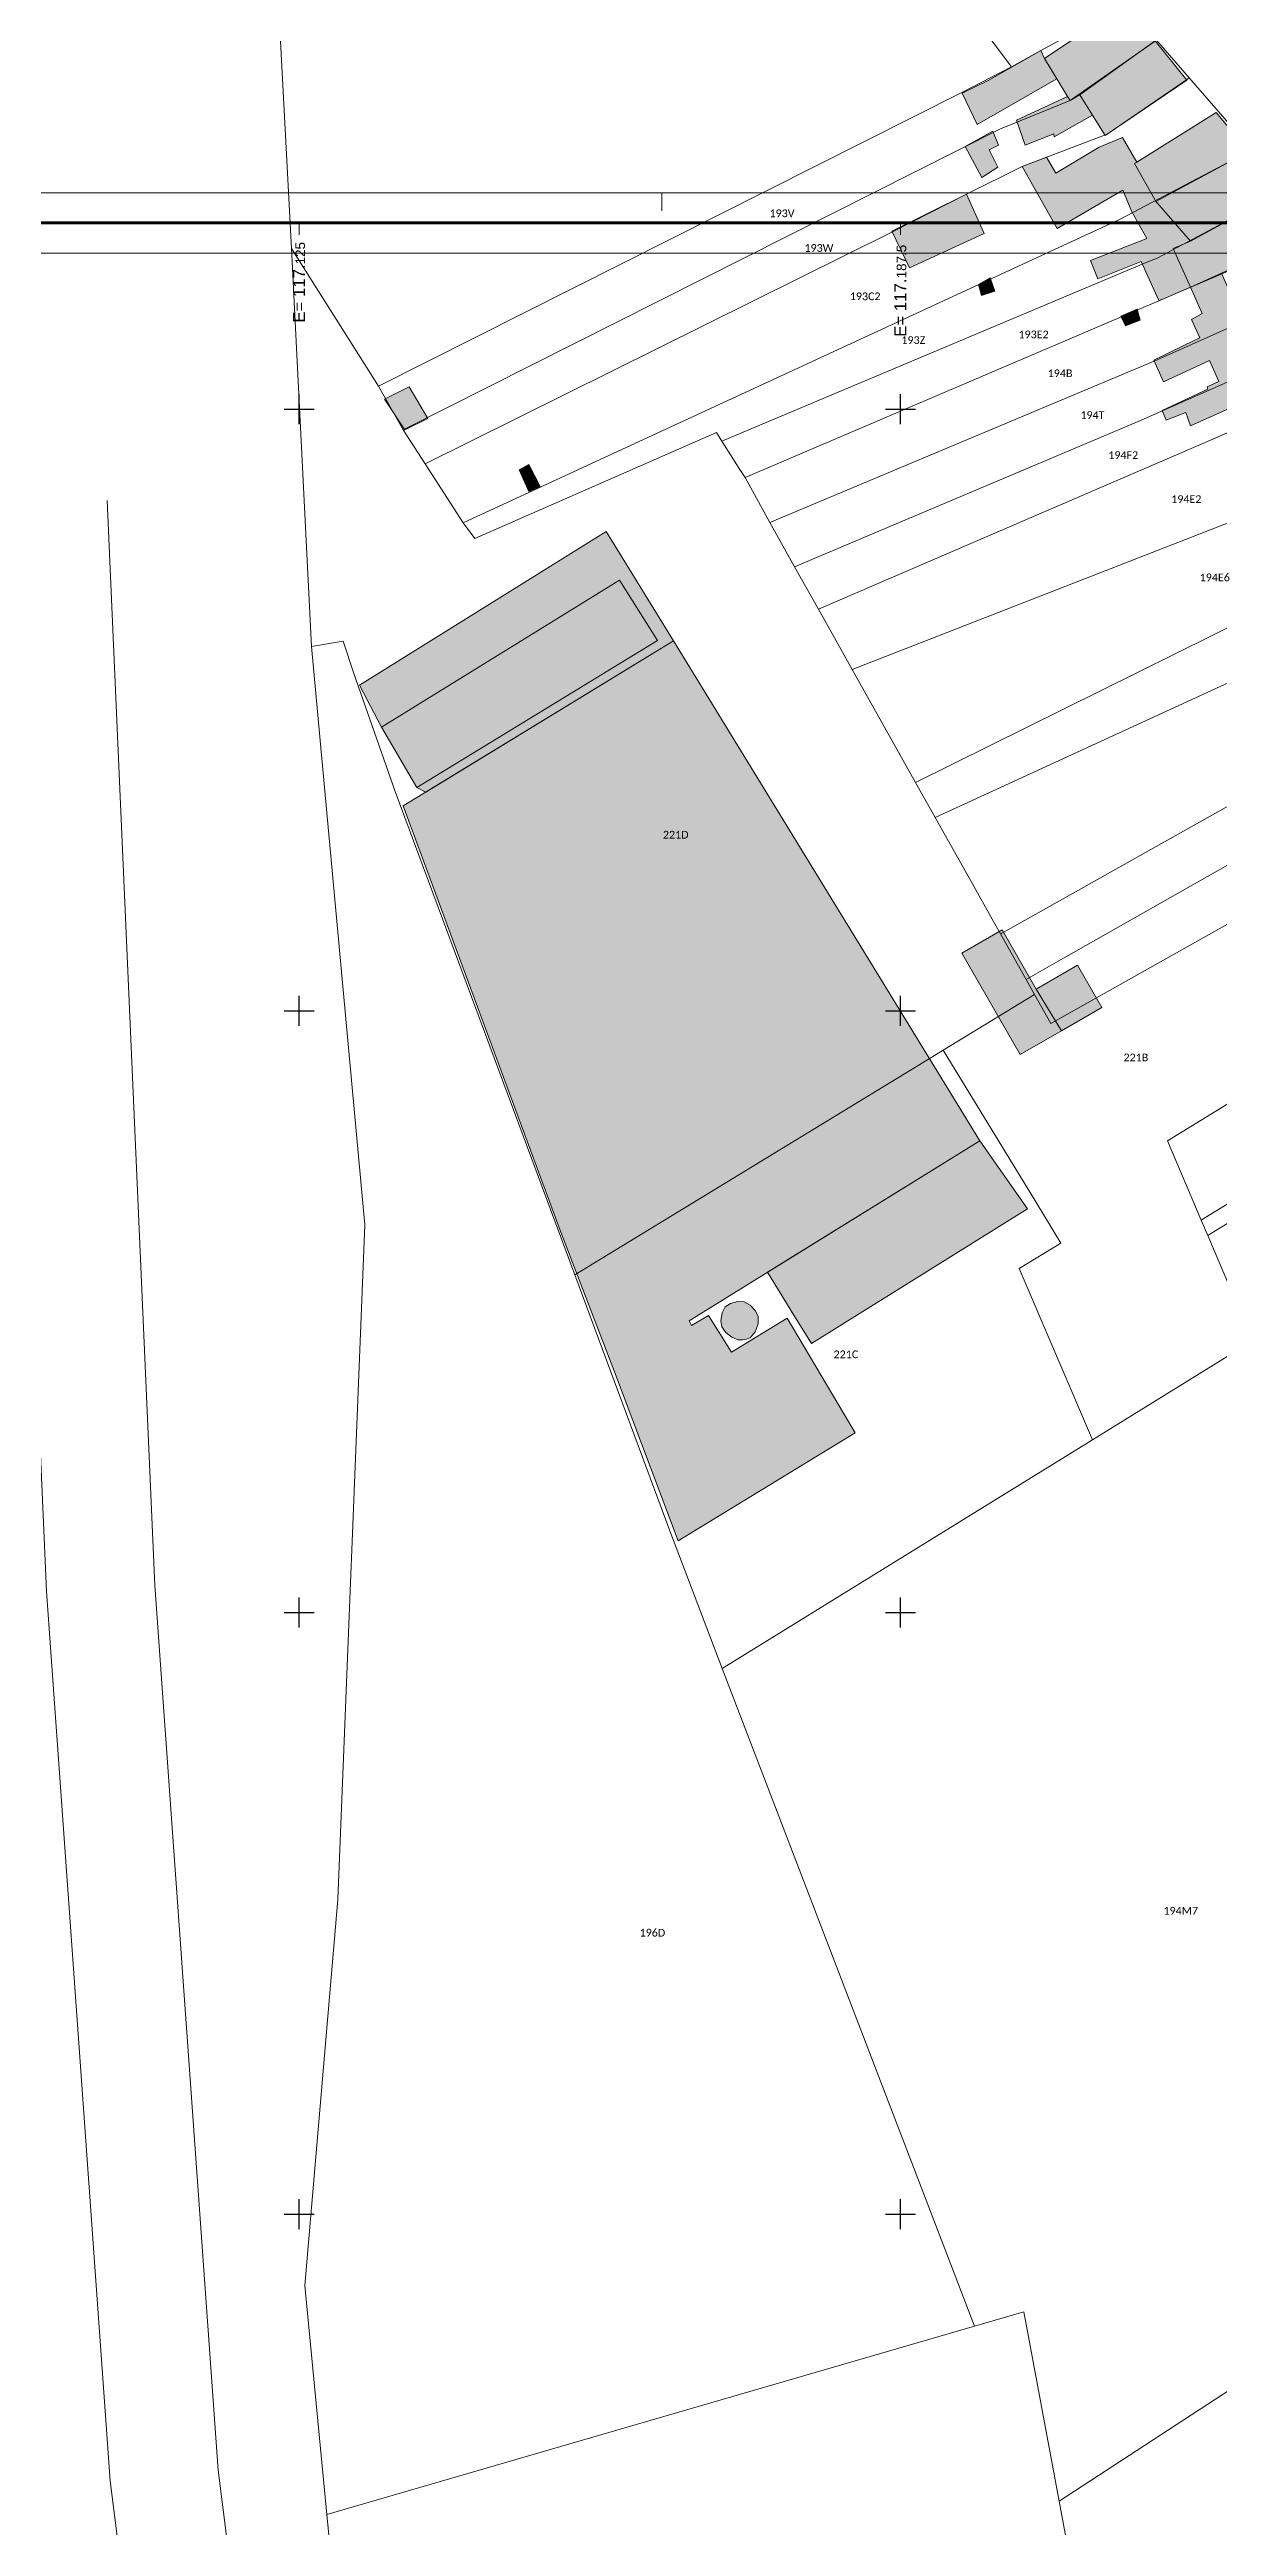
# Model space of a CAD drawing. Header units: metres. Extents: x 113120 to 240396, y 120329 to 242116.
# Drawn here: x 117099.1 to 117220.6, y 121217.5 to 121474.9 of the extents above; entities that cross this region are included whole.
import ezdxf

# ---------------------------------------------------------------- set-up
doc = ezdxf.new("R2010")
doc.units = ezdxf.units.M
doc.header["$LTSCALE"] = 3
doc.layers.get('0').update_dxf_attribs({"lineweight": 0})
for name, color, linetype, lineweight in [('Bordure', 1, 'Continuous', 0), ('Bpn_CaPa', 78, 'Continuous', 0), ('Bpn_ReBu', 4, 'Continuous', 0), ('Bpt_CaNu', 7, 'Continuous', 0), ('Carroyage(1)', 7, 'Continuous', 0), ('Hachure bâtiment', 11, 'Continuous', 0)]:
    doc.layers.add(name, color=color, linetype=linetype, lineweight=lineweight)
doc.layers.add('Carroyage(1)_Croix', color=7, linetype='Continuous')
doc.layers.add('Carroyage(1)_Textes', color=7, linetype='Continuous')
doc.styles.add('Legend', font='')
doc.styles.get("Standard").update_dxf_attribs({"font": 'arial.ttf'})
doc.styles.get('Legend').set_extended_font_data('Calibri')

msp = doc.modelspace()

# ---------------------------------------------------------------- hatches: boundary and pattern name
at = {"layer": 'Hachure bâtiment'}
h = msp.add_hatch(color=256, dxfattribs=at)
h.dxf.hatch_style = 1
h.paths.add_polyline_path([(117213.99, 121475.75), (117206.15, 121470.15), (117205.15, 121469.57), (117204.89, 121469.99), (117203.75, 121471.8), (117202.48, 121473.92), (117210.92, 121479.57)])
h = msp.add_hatch(color=256, dxfattribs=at)
h.dxf.hatch_style = 1
h.paths.add_polyline_path([(117202.48, 121473.92), (117203.75, 121471.8), (117195.48, 121467.08), (117193.92, 121470.32), (117196.63, 121471.65), (117202.12, 121474.77)])
h = msp.add_hatch(color=256, dxfattribs=at)
h.dxf.hatch_style = 1
h.paths.add_polyline_path([(117217.27, 121471.68), (117208.8, 121465.92), (117207.48, 121468.03), (117206.15, 121470.15), (117213.99, 121475.75)])
h = msp.add_hatch(color=256, dxfattribs=at)
h.dxf.hatch_style = 1
h.paths.add_polyline_path([(117207.48, 121468.03), (117203.48, 121465.77), (117203.45, 121466.08), (117200.48, 121464.92), (117199.57, 121467.52), (117204.89, 121469.99), (117205.15, 121469.57), (117206.15, 121470.15)])
h = msp.add_hatch(color=256, dxfattribs=at)
h.dxf.hatch_style = 1
h.paths.add_polyline_path([(117223.73, 121464.26), (117214.07, 121459.08), (117213.96, 121459.27), (117211.83, 121463), (117212.08, 121463.16), (117220.32, 121468.32)])
h = msp.add_hatch(color=256, dxfattribs=at)
h.dxf.hatch_style = 1
h.paths.add_polyline_path([(117197.72, 121464.92), (117196.75, 121464.45), (117197.63, 121462.63), (117195.97, 121461.57), (117194.23, 121464.78), (117197.12, 121466.37)])
h = msp.add_hatch(color=256, dxfattribs=at)
h.dxf.hatch_style = 1
h.paths.add_polyline_path([(117212.08, 121463.16), (117211.83, 121463), (117213.96, 121459.27), (117214.07, 121459.08), (117214.19, 121458.93), (117217.67, 121454.93), (117215.87, 121454.17), (117217.67, 121450.16), (117214.87, 121448.97), (117214.37, 121448.77), (117212.52, 121452.85), (117208.03, 121451.03), (117207.28, 121452.95), (117213.12, 121455.23), (117211.57, 121458), (117210.63, 121460.25), (117203.8, 121456.25), (117200.15, 121462.72), (117202.68, 121463.68), (117203.65, 121462), (117208.17, 121464.72), (117210.6, 121465.72)])
h = msp.add_hatch(color=256, dxfattribs=at)
h.dxf.hatch_style = 1
h.paths.add_polyline_path([(117227.2, 121460.12), (117227.04, 121460.03), (117226.84, 121459.92), (117217.67, 121454.93), (117214.19, 121458.93), (117214.07, 121459.08), (117223.73, 121464.26)])
h = msp.add_hatch(color=256, dxfattribs=at)
h.dxf.hatch_style = 1
h.paths.add_polyline_path([(117196.23, 121455.75), (117188.45, 121452.17), (117186.63, 121456), (117194.38, 121459.83)])
h = msp.add_hatch(color=256, dxfattribs=at)
h.dxf.hatch_style = 1
h.paths.add_polyline_path([(117227.22, 121459.63), (117229.16, 121455.31), (117228.95, 121455.22), (117220.87, 121451.63), (117217.67, 121450.16), (117215.87, 121454.17), (117217.67, 121454.93), (117226.84, 121459.92), (117227.04, 121460.03)])
h = msp.add_hatch(color=256, dxfattribs=at)
h.dxf.hatch_style = 1
h.paths.add_polyline_path([(117223.03, 121446.75), (117225.13, 121442.02), (117227.12, 121437.53), (117223.97, 121436.05), (117223, 121438.15), (117217.65, 121435.77), (117217.17, 121437.15), (117215.12, 121436.35), (117214.72, 121437.36), (117219.48, 121439.57), (117219.4, 121439.83), (117220.6, 121440.37), (117219.65, 121442.55), (117214.85, 121440.32), (117213.85, 121442.6), (117217.03, 121444.14), (117218.63, 121444.92), (117217.75, 121446.8), (117218.88, 121447.43), (117217.67, 121450.16), (117220.87, 121451.63)])
h = msp.add_hatch(color=256, dxfattribs=at)
h.dxf.hatch_style = 1
h.paths.add_polyline_path([(117197.32, 121449.77), (117195.95, 121449.32), (117195.63, 121450.43), (117196.85, 121451.15)])
h = msp.add_hatch(color=256, dxfattribs=at)
h.dxf.hatch_style = 1
h.paths.add_polyline_path([(117212.43, 121446.75), (117210.92, 121446.15), (117210.43, 121447.15), (117212.12, 121447.9)])
h = msp.add_hatch(color=256, dxfattribs=at)
h.dxf.hatch_style = 1
h.paths.add_polyline_path([(117138.37, 121436.52), (117136, 121435.35), (117133.88, 121438.55), (117136.45, 121439.83)])
h = msp.add_hatch(color=256, dxfattribs=at)
h.dxf.hatch_style = 1
h.paths.add_polyline_path([(117150.07, 121429.45), (117148.88, 121428.95), (117147.88, 121431.2), (117148.88, 121431.75)])
h = msp.add_hatch(color=256, dxfattribs=at)
h.dxf.hatch_style = 1
h.paths.add_polyline_path([(117162.25, 121413.45), (117137.25, 121398.2), (117133.57, 121404.45), (117158.32, 121419.72)], flags=16)
h.paths.add_polyline_path([(117137.25, 121398.2), (117162.25, 121413.45), (117158.32, 121419.72), (117133.57, 121404.45), (117131.27, 121408.82), (117156.93, 121424.79), (117163.92, 121413.43), (117138.17, 121397.72)])
h = msp.add_hatch(color=256, dxfattribs=at)
h.dxf.hatch_style = 1
h.paths.add_polyline_path([(117195.75, 121361.48), (117165.55, 121342.8), (117165.8, 121342.32), (117167.55, 121343.35), (117169.95, 121339.55), (117175.72, 121343.05), (117182.8, 121331.17), (117164.4, 121319.95), (117157.77, 121337.48), (117152.12, 121352.28), (117135.82, 121396.28), (117163.92, 121413.43)])
h.paths.add_polyline_path([(117162.25, 121413.45), (117137.25, 121398.2), (117133.57, 121404.45), (117158.32, 121419.72)], flags=16)
h = msp.add_hatch(color=256, dxfattribs=at)
h.dxf.hatch_style = 1
h.paths.add_polyline_path([(117201.63, 121377.25), (117204.24, 121372.91), (117199.97, 121370.44), (117193.88, 121381), (117198.07, 121383.42)])
h = msp.add_hatch(color=256, dxfattribs=at)
h.dxf.hatch_style = 1
h.paths.add_polyline_path([(117201.63, 121377.25), (117205.93, 121379.73), (117208.46, 121375.34), (117204.24, 121372.91)])
h = msp.add_hatch(color=256, dxfattribs=at)
h.dxf.hatch_style = 1
h.paths.add_polyline_path([(117200.73, 121354.41), (117178.28, 121340.44), (117176.44, 121343.39), (117173.68, 121347.83), (117195.75, 121361.48)])
h = msp.add_hatch(color=256, dxfattribs=at)
h.dxf.hatch_style = 1
h.paths.add_polyline_path([(117171.28, 121344.77), (117171.88, 121344.43), (117172.4, 121343.88), (117172.72, 121343.28), (117172.72, 121342.48), (117172.4, 121341.63), (117171.88, 121341.03), (117171.52, 121340.88), (117171.08, 121340.83), (117170.65, 121340.83), (117169.97, 121341.08), (117169.35, 121341.57), (117168.95, 121342.15), (117168.85, 121342.83), (117168.97, 121343.63), (117169.28, 121344.23), (117169.85, 121344.6), (117170.6, 121344.8)], flags=17)

# ---------------------------------------------------------------- linework, layer by layer
at = {"flags": 128}
msp.add_lwpolyline([(116775.21, 120723.71), (117287.71, 120723.71), (117287.71, 121453.71), (116775.21, 121453.71)], close=True, dxfattribs=at)
at = {"layer": 'Bordure', "flags": 128}
for points in [[(117174.59, 120830.35), (117153.96, 120917.36), (117142.93, 120963.89), (117132.41, 121025.61), (117123.94, 121075.32), (117115.35, 121143.2), (117105.35, 121222.27), (117098.73, 121314.66), (117093.79, 121427.53)], [(117185.56, 120832.95), (117164.93, 120919.96), (117153.98, 120966.14), (117143.52, 121027.5), (117135.09, 121076.98), (117126.54, 121144.61), (117116.57, 121223.39), (117109.99, 121315.31), (117105.06, 121428.02)]]:
    msp.add_lwpolyline(points, dxfattribs=at)
at = {"layer": 'Bpn_CaPa'}
for points in [[(117133.26, 121439.87), (117124.21, 121454.2), (117121.83, 121499.25), (117163.85, 121519.72), (117178.77, 121500.02), (117183.15, 121494.23), (117188.45, 121487.15), (117199.04, 121473.07), (117193.88, 121470.4), (117133.26, 121439.87)], [(117199.89, 121493.52), (117201.85, 121491.05), (117208.61, 121482.49), (117210.95, 121479.51), (117202.12, 121474.77), (117199.04, 121473.07), (117188.45, 121487.15), (117199.89, 121493.52)], [(117197.91, 121466.6), (117135.81, 121435.35), (117133.26, 121439.87), (117193.88, 121470.4), (117199.04, 121473.07), (117202.12, 121474.77), (117210.95, 121479.51), (117211.21, 121479.18), (117214.12, 121475.84), (117205.15, 121469.57), (117197.91, 121466.6)], [(117214.12, 121475.84), (117217.53, 121471.92), (117217.25, 121471.7), (117208.99, 121466.05), (117205.08, 121464.59), (117200.15, 121462.72), (117194.38, 121459.83), (117186.68, 121455.9), (117138.1, 121431.83), (117135.81, 121435.35), (117197.91, 121466.6), (117205.15, 121469.57), (117214.12, 121475.84)], [(117142.05, 121425.69), (117138.1, 121431.83), (117186.68, 121455.9), (117194.38, 121459.83), (117200.15, 121462.72), (117205.08, 121464.59), (117208.99, 121466.05), (117217.25, 121471.7), (117217.53, 121471.92), (117224.02, 121464.47), (117223.73, 121464.25), (117210.36, 121457.22), (117142.05, 121425.69)], [(117225.71, 121459.31), (117214.27, 121453.22), (117212.65, 121452.55), (117168.96, 121434.18), (117168.39, 121435.07), (117143.26, 121424.06), (117142.05, 121425.69), (117210.36, 121457.22), (117223.73, 121464.25), (117224.02, 121464.47), (117227.65, 121460.29), (117227.22, 121460.07), (117225.71, 121459.31)], [(117168.96, 121434.18), (117212.65, 121452.55), (117214.27, 121453.22), (117225.71, 121459.31), (117229.45, 121455.18), (117216.08, 121449.46), (117214.87, 121448.97), (117171.36, 121430.4), (117170.76, 121431.33), (117168.96, 121434.18)], [(117197.92, 121382.99), (117200.58, 121378.24), (117201.44, 121376.7), (117191.96, 121370.92), (117190.76, 121370.19), (117153.65, 121347.56), (117134.98, 121397.77), (117130.7, 121410.03), (117129.57, 121413.39), (117126.3, 121412.85), (117124.21, 121454.2), (117133.26, 121439.87), (117135.81, 121435.35), (117138.1, 121431.83), (117142.05, 121425.69), (117143.26, 121424.06), (117168.39, 121435.07), (117168.96, 121434.18), (117170.76, 121431.33), (117171.36, 121430.4), (117173.92, 121425.71), (117176.49, 121421.13), (117178.98, 121416.71), (117182.5, 121410.44), (117189.09, 121398.71), (117191.13, 121395.09), (117195, 121388.2), (117197.03, 121384.52), (117197.92, 121382.99)], [(117173.92, 121425.71), (117171.36, 121430.4), (117214.87, 121448.97), (117216.08, 121449.46), (117229.45, 121455.18), (117231.07, 121455.92), (117234.66, 121451.83), (117231.67, 121450.42), (117213.9, 121442.48), (117211.56, 121441.52), (117173.92, 121425.71)], [(117176.49, 121421.13), (117173.92, 121425.71), (117211.56, 121441.52), (117213.9, 121442.48), (117231.67, 121450.42), (117234.66, 121451.83), (117238.26, 121447.92), (117234.79, 121446.35), (117233.79, 121445.89), (117220.79, 121439.99), (117212.23, 121436.2), (117176.49, 121421.13)], [(117178.98, 121416.71), (117176.49, 121421.13), (117212.23, 121436.2), (117220.79, 121439.99), (117233.79, 121445.89), (117234.79, 121446.35), (117238.26, 121447.92), (117240.84, 121445.05), (117236.62, 121441.72), (117220.21, 121434.47), (117178.98, 121416.71)], [(117182.5, 121410.44), (117178.98, 121416.71), (117220.21, 121434.47), (117236.62, 121441.72), (117240.84, 121445.05), (117244.92, 121440.52), (117244.55, 121440.3), (117236.59, 121433.75), (117232.98, 121430.63), (117228.87, 121428.7), (117226.1, 121427.47), (117182.5, 121410.44)], [(117189.09, 121398.71), (117182.5, 121410.44), (117226.1, 121427.47), (117228.87, 121428.7), (117232.98, 121430.63), (117236.59, 121433.75), (117244.55, 121440.3), (117244.92, 121440.52), (117251.13, 121433.6), (117249.2, 121432.01), (117242.26, 121426.14), (117239.14, 121423.51), (117189.09, 121398.71)], [(117191.13, 121395.09), (117189.09, 121398.71), (117239.14, 121423.51), (117242.26, 121426.14), (117249.2, 121432.01), (117251.13, 121433.6), (117254.95, 121429.36), (117252.87, 121427.58), (117246.09, 121421.68), (117243.07, 121418.93), (117191.13, 121395.09)], [(117198.2, 121383.14), (117197.92, 121382.99), (117197.03, 121384.52), (117195, 121388.2), (117191.13, 121395.09), (117243.07, 121418.93), (117246.09, 121421.68), (117252.87, 121427.58), (117254.95, 121429.36), (117261.41, 121421.72), (117260.89, 121421.3), (117248.32, 121411.1), (117236.38, 121404.51), (117231.42, 121401.78), (117198.2, 121383.14)], [(117263.94, 121417.74), (117255.59, 121410.5), (117241.37, 121401.37), (117204.47, 121380.45), (117200.58, 121378.24), (117197.92, 121382.99), (117198.2, 121383.14), (117231.42, 121401.78), (117236.38, 121404.51), (117248.32, 121411.1), (117260.89, 121421.3), (117261.41, 121421.72), (117263.94, 121417.74)], [(117264.8, 121416.73), (117267.86, 121413.12), (117266.41, 121412.15), (117259.21, 121406.15), (117259.33, 121406.02), (117257.35, 121404.37), (117251.65, 121401.05), (117246.18, 121397.87), (117231.49, 121389.61), (117203.16, 121373.68), (117201.44, 121376.7), (117200.58, 121378.24), (117204.47, 121380.45), (117241.37, 121401.37), (117255.59, 121410.5), (117263.94, 121417.74), (117264.8, 121416.73)], [(117195.21, 121238.37), (117127.89, 121218.78), (117125.58, 121242.57), (117129.04, 121282.69), (117131.84, 121352.75), (117126.3, 121412.85), (117129.57, 121413.39), (117130.7, 121410.03), (117134.98, 121397.77), (117153.65, 121347.56), (117163.54, 121320.96), (117168.98, 121306.69), (117195.21, 121238.37)], [(117219.16, 121353.49), (117218.78, 121353.26), (117215.28, 121361.5), (117263.55, 121391.1), (117268.31, 121394.06), (117268.08, 121394.41), (117275.99, 121399.62), (117278.2, 121401.08), (117283.67, 121392.99), (117219.16, 121353.49)], [(117283.67, 121392.99), (117287.97, 121387.23), (117285.92, 121385.95), (117282.78, 121390.58), (117274.69, 121385.47), (117219.84, 121351.9), (117219.46, 121351.67), (117218.78, 121353.26), (117219.16, 121353.49), (117283.67, 121392.99)], [(117222.07, 121346.87), (117221.62, 121346.59), (117219.46, 121351.67), (117219.84, 121351.9), (117274.69, 121385.47), (117282.78, 121390.58), (117285.92, 121385.95), (117277.81, 121380.75), (117274.57, 121378.86), (117271.53, 121377.08), (117260.86, 121370.79), (117259.2, 121369.76), (117222.07, 121346.87)], [(117153.65, 121347.56), (117190.76, 121370.19), (117191.96, 121370.92), (117201.57, 121355.14), (117204.17, 121350.87), (117199.86, 121348.24), (117207.47, 121330.43), (117168.98, 121306.69), (117163.54, 121320.96), (117153.65, 121347.56)], [(117260.72, 121257.17), (117204.02, 121220.17), (117200.35, 121239.86), (117195.21, 121238.37), (117168.98, 121306.69), (117207.47, 121330.43), (117224.12, 121340.7), (117224.79, 121339.12), (117226.17, 121336.64), (117228.77, 121331.03), (117230.71, 121326.5), (117232.83, 121321.62), (117235.13, 121316.28), (117237.79, 121310.06), (117240.07, 121304.81), (117242.6, 121298.76), (117246.04, 121290.97), (117250.3, 121281.09), (117255.17, 121269.8), (117258.97, 121261), (117260.72, 121257.17)], [(117292.95, 121171.46), (117217.33, 121149.1), (117214.94, 121161.87), (117214.03, 121166.34), (117204.02, 121220.17), (117260.72, 121257.17), (117264.16, 121249.51), (117270.78, 121234.79), (117273.89, 121227.86), (117278, 121218.72), (117285.18, 121201.67), (117286.52, 121198.48), (117290.38, 121183.42), (117291.2, 121180.27), (117291.98, 121177.38), (117292.95, 121171.46)], [(117235.43, 121073.4), (117163.72, 121050.52), (117161.04, 121052.3), (117156.84, 121069.49), (117154.53, 121079.92), (117150.99, 121100.48), (117142.84, 121112.35), (117134.45, 121151.47), (117127.89, 121218.78), (117195.21, 121238.37), (117200.35, 121239.86), (117204.02, 121220.17), (117214.03, 121166.34), (117214.94, 121161.87), (117217.33, 121149.1), (117224.7, 121110.83), (117225.63, 121099.91), (117225.99, 121095.15), (117231.59, 121092.7), (117235.43, 121073.4)]]:
    msp.add_lwpolyline(points, close=True, dxfattribs=at)
for points in [[(117224.12, 121340.7), (117207.47, 121330.43), (117207.47, 121330.43), (117199.86, 121348.24), (117204.17, 121350.87), (117201.57, 121355.14), (117191.96, 121370.92), (117201.44, 121376.7), (117203.16, 121373.68), (117231.49, 121389.61)], [(117263.55, 121391.1), (117215.28, 121361.5), (117218.78, 121353.26), (117219.46, 121351.67), (117221.62, 121346.59)]]:
    msp.add_lwpolyline(points, dxfattribs=at)
at = {"layer": 'Bpn_ReBu'}
for points in [[(117213.99, 121475.75), (117206.15, 121470.15), (117205.15, 121469.57), (117204.89, 121469.99), (117203.75, 121471.8), (117202.48, 121473.92), (117210.92, 121479.57), (117213.99, 121475.75)], [(117202.48, 121473.92), (117203.75, 121471.8), (117195.48, 121467.08), (117193.92, 121470.32), (117196.63, 121471.65), (117202.12, 121474.77), (117202.48, 121473.92)], [(117217.27, 121471.68), (117208.8, 121465.92), (117207.48, 121468.03), (117206.15, 121470.15), (117213.99, 121475.75), (117217.27, 121471.68)], [(117207.48, 121468.03), (117203.48, 121465.77), (117203.45, 121466.08), (117200.48, 121464.92), (117199.57, 121467.52), (117204.89, 121469.99), (117205.15, 121469.57), (117206.15, 121470.15), (117207.48, 121468.03)], [(117223.73, 121464.26), (117214.07, 121459.08), (117213.96, 121459.27), (117211.83, 121463), (117212.08, 121463.16), (117220.32, 121468.32), (117223.73, 121464.26)], [(117197.72, 121464.92), (117196.75, 121464.45), (117197.63, 121462.63), (117195.97, 121461.57), (117194.23, 121464.78), (117197.12, 121466.37), (117197.72, 121464.92)], [(117212.08, 121463.16), (117211.83, 121463), (117213.96, 121459.27), (117214.07, 121459.08), (117214.19, 121458.93), (117217.67, 121454.93), (117215.87, 121454.17), (117217.67, 121450.16), (117214.87, 121448.97), (117214.37, 121448.77), (117212.52, 121452.85), (117208.03, 121451.03), (117207.28, 121452.95), (117213.12, 121455.23), (117211.57, 121458), (117210.63, 121460.25), (117203.8, 121456.25), (117200.15, 121462.72), (117202.68, 121463.68), (117203.65, 121462), (117208.17, 121464.72), (117210.6, 121465.72), (117212.08, 121463.16)], [(117227.2, 121460.12), (117227.04, 121460.03), (117226.84, 121459.92), (117217.67, 121454.93), (117214.19, 121458.93), (117214.07, 121459.08), (117223.73, 121464.26), (117227.2, 121460.12)], [(117196.23, 121455.75), (117188.45, 121452.17), (117186.63, 121456), (117194.38, 121459.83), (117196.23, 121455.75)], [(117227.22, 121459.63), (117229.16, 121455.31), (117228.95, 121455.22), (117220.87, 121451.63), (117217.67, 121450.16), (117215.87, 121454.17), (117217.67, 121454.93), (117226.84, 121459.92), (117227.04, 121460.03), (117227.22, 121459.63)], [(117223.03, 121446.75), (117225.13, 121442.02), (117227.12, 121437.53), (117223.97, 121436.05), (117223, 121438.15), (117217.65, 121435.77), (117217.17, 121437.15), (117215.12, 121436.35), (117214.72, 121437.36), (117219.48, 121439.57), (117219.4, 121439.83), (117220.6, 121440.37), (117219.65, 121442.55), (117214.85, 121440.32), (117213.85, 121442.6), (117217.03, 121444.14), (117218.63, 121444.92), (117217.75, 121446.8), (117218.88, 121447.43), (117217.67, 121450.16), (117220.87, 121451.63), (117223.03, 121446.75)], [(117197.32, 121449.77), (117195.95, 121449.32), (117195.63, 121450.43), (117196.85, 121451.15), (117197.32, 121449.77)], [(117212.43, 121446.75), (117210.92, 121446.15), (117210.43, 121447.15), (117212.12, 121447.9), (117212.43, 121446.75)], [(117138.37, 121436.52), (117136, 121435.35), (117133.88, 121438.55), (117136.45, 121439.83), (117138.37, 121436.52)], [(117150.07, 121429.45), (117148.88, 121428.95), (117147.88, 121431.2), (117148.88, 121431.75), (117150.07, 121429.45)], [(117137.25, 121398.2), (117162.25, 121413.45), (117158.32, 121419.72), (117133.57, 121404.45), (117131.27, 121408.82), (117156.93, 121424.79), (117163.92, 121413.43), (117138.17, 121397.72), (117137.25, 121398.2)], [(117162.25, 121413.45), (117137.25, 121398.2), (117133.57, 121404.45), (117158.32, 121419.72), (117162.25, 121413.45)], [(117195.75, 121361.48), (117165.55, 121342.8), (117165.8, 121342.32), (117167.55, 121343.35), (117169.95, 121339.55), (117175.72, 121343.05), (117182.8, 121331.17), (117164.4, 121319.95), (117157.77, 121337.48), (117152.12, 121352.28), (117135.82, 121396.28), (117163.92, 121413.43), (117195.75, 121361.48)], [(117201.63, 121377.25), (117204.24, 121372.91), (117199.97, 121370.44), (117193.88, 121381), (117198.07, 121383.42), (117201.63, 121377.25)], [(117201.63, 121377.25), (117205.93, 121379.73), (117208.46, 121375.34), (117204.24, 121372.91), (117201.63, 121377.25)], [(117200.73, 121354.41), (117178.28, 121340.44), (117176.44, 121343.39), (117173.68, 121347.83), (117195.75, 121361.48), (117200.73, 121354.41)], [(117171.28, 121344.77), (117171.88, 121344.43), (117172.4, 121343.88), (117172.72, 121343.28), (117172.72, 121342.48), (117172.4, 121341.63), (117171.88, 121341.03), (117171.52, 121340.88), (117171.08, 121340.83), (117170.65, 121340.83), (117169.97, 121341.08), (117169.35, 121341.57), (117168.95, 121342.15), (117168.85, 121342.83), (117168.97, 121343.63), (117169.28, 121344.23), (117169.85, 121344.6), (117170.6, 121344.8), (117171.28, 121344.77)]]:
    msp.add_lwpolyline(points, close=True, dxfattribs=at)
at = {"layer": 'Carroyage(1)'}
for p, q in [((117162.71, 121459.96), (117162.71, 121458.09)), ((117125, 121456.84), (117125, 121455.59)), ((117187.5, 121456.84), (117187.5, 121455.59))]:
    msp.add_line(p, q, dxfattribs=at)
msp.add_lwpolyline([(116768.96, 120717.46), (117293.96, 120717.46), (117293.96, 121459.96), (116768.96, 121459.96)], close=True, dxfattribs=at)
at = {"layer": 'Carroyage(1)', "const_width": 0.312}
msp.add_lwpolyline([(116772.09, 120720.59), (117290.84, 120720.59), (117290.84, 121456.84), (116772.09, 121456.84)], close=True, dxfattribs=at)
at = {"layer": 'Carroyage(1)_Croix'}
for p, q in [((117125, 121435.94), (117125, 121439.06)), ((117187.5, 121435.94), (117187.5, 121439.06)), ((117123.44, 121437.5), (117126.56, 121437.5)), ((117185.94, 121437.5), (117189.06, 121437.5)), ((117123.44, 121375), (117126.56, 121375)), ((117125, 121373.44), (117125, 121376.56)), ((117185.94, 121375), (117189.06, 121375)), ((117187.5, 121373.44), (117187.5, 121376.56)), ((117123.44, 121312.5), (117126.56, 121312.5)), ((117125, 121310.94), (117125, 121314.06)), ((117185.94, 121312.5), (117189.06, 121312.5)), ((117187.5, 121310.94), (117187.5, 121314.06)), ((117125, 121248.44), (117125, 121251.56)), ((117187.5, 121248.44), (117187.5, 121251.56)), ((117123.44, 121250), (117126.56, 121250)), ((117185.94, 121250), (117189.06, 121250))]:
    msp.add_line(p, q, dxfattribs=at)

# ---------------------------------------------------------------- texts
at = {"layer": 'Bpt_CaNu', "char_height": 0.8, "attachment_point": 7, "style": 'Legend'}
for s, insert in [('193V', (117173.9, 121457.43)), ('193W', (117177.53, 121453.83)), ('193C2', (117182.25, 121448.81)), ('193Z', (117187.61, 121444.26)), ('193E2', (117199.78, 121444.85)), ('194B', (117202.82, 121440.82)), ('194T', (117206.22, 121436.48)), ('194F2', (117209.12, 121432.32)), ('194E2', (117215.66, 121427.75)), ('194E6', (117218.62, 121419.61)), ('221D', (117162.82, 121392.89)), ('221B', (117210.7, 121369.75)), ('221C', (117180.56, 121338.9)), ('194M7', (117214.85, 121281.11)), ('196D', (117160.4, 121278.82))]:
    msp.add_mtext(s, dxfattribs=dict(at, insert=insert))
at = {"layer": 'Carroyage(1)_Textes'}
for s, height, p in [('125', 1, (117125.62, 121452.53)), ('187.5', 1, (117188.12, 121451.08)), ('E= 117.', 1.25, (117125.62, 121446.47)), ('E= 117.', 1.25, (117188.12, 121445.01))]:
    msp.add_text(s, height=height, rotation=90, dxfattribs=at).set_placement(p)

doc.saveas('drawing.dxf')
